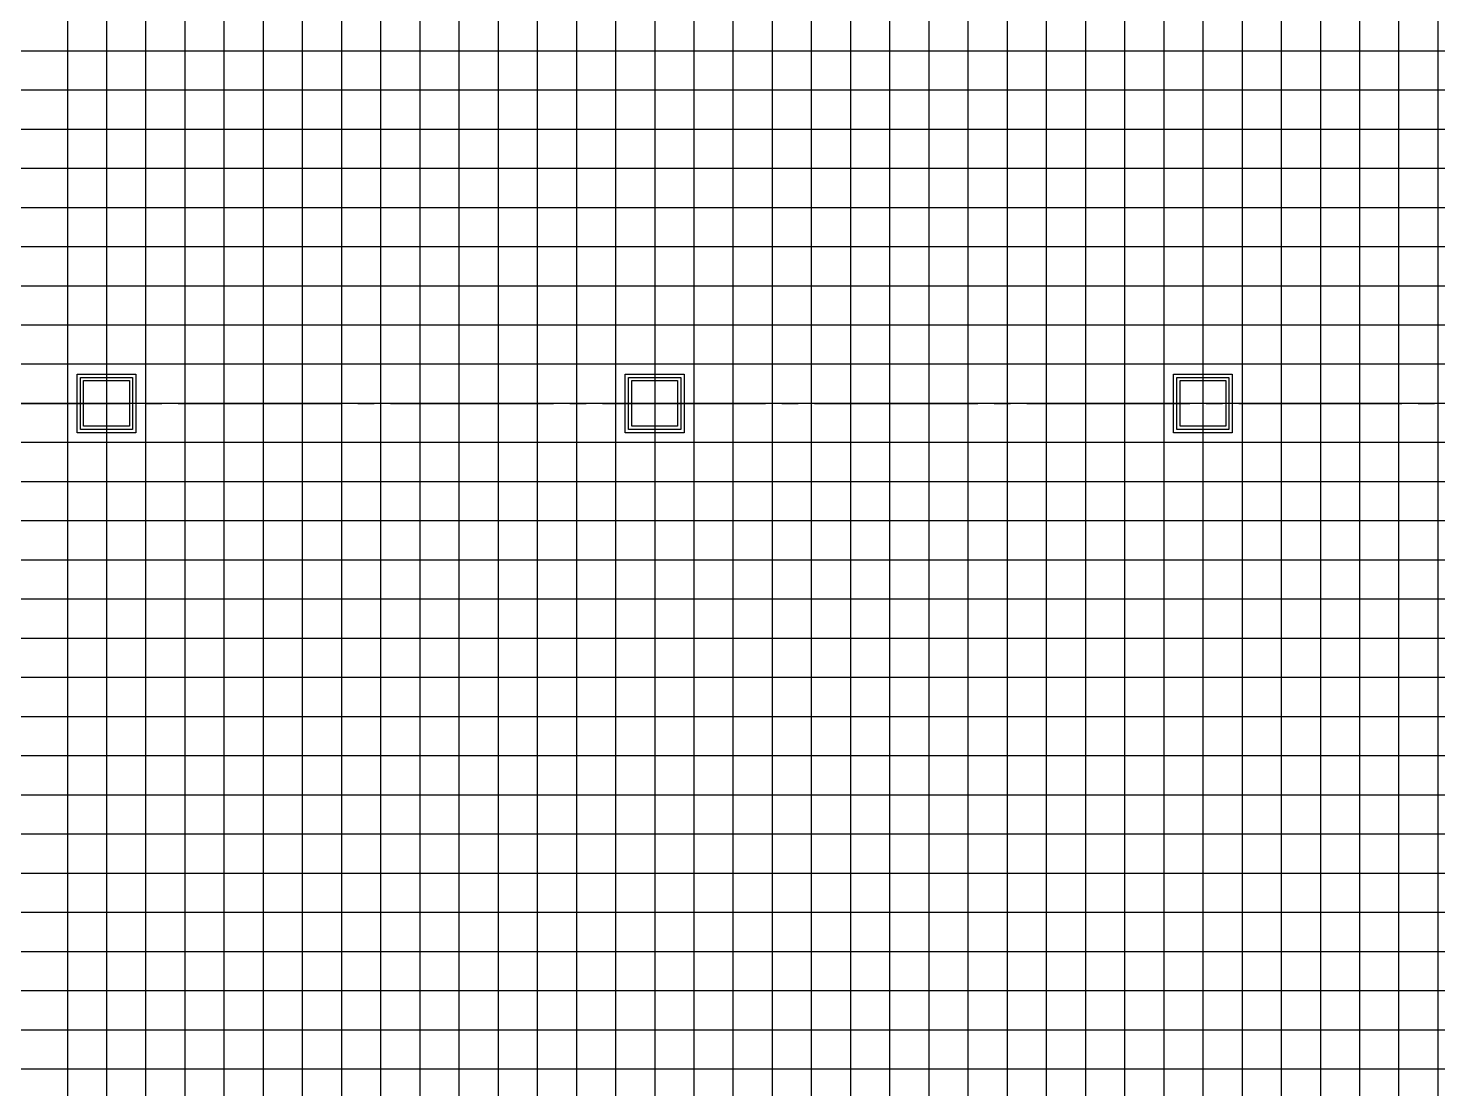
# Model space of a CAD drawing. Header units: millimetres. Extents: x -960 to 41501, y -1010 to 11880.
# Drawn here: x 19200 to 21360, y 3450 to 5075 of the extents above; entities that cross this region are included whole.
import ezdxf
from ezdxf.enums import TextEntityAlignment as Align

# ---------------------------------------------------------------- set-up
doc = ezdxf.new("R2010")
doc.units = ezdxf.units.MM
doc.header["$LTSCALE"] = 100
doc.linetypes.add('X-S-FAB-L10$0$COL-CEN-LIN', pattern=[3.25, 2.5, -0.25, 0.25, -0.25])
for name, color, linetype in [('0-XREF', 7, 'Continuous'), ('188K-SM-03-F10-ARCH-PA-Y2257103$0$K-P1S-4.2-單抗', 53, 'Continuous'), ('188K-SM-03-F10-ARCH-RF-Y2257103$0$K-RF-0.55', 191, 'Continuous'), ('188K-SM-03-F10-ARCH-RF-Y2257103$0$K-RF-0.55-AREA', 6, 'Continuous'), ('X-S-FAB-L10$0$0-DIM-TXT', 8, 'Continuous'), ('X-S-FAB-L10$0$BLOCK', 8, 'Continuous'), ('X-S-FAB-L10$0$CCL', 8, 'X-S-FAB-L10$0$COL-CEN-LIN'), ('X-S-FAB-L10$0$COL-S', 8, 'Continuous')]:
    doc.layers.add(name, color=color, linetype=linetype)
doc.styles.add('X-S-FAB-L10$0$CHINA', font='simplex.shx', dxfattribs={"width": 0.75, "bigfont": 'chineset.shx'})
doc.styles.add('X-S-FAB-L10$0$Standard', font='', dxfattribs={"width": 0.8})
doc.styles.add('X-S-FAB-L10$0$TG_NOTE_TEXT', font='simplex.shx', dxfattribs={"width": 0.75, "bigfont": 'chineset.shx'})
doc.styles.get('X-S-FAB-L10$0$Standard').set_extended_font_data('Microsoft JhengHei')

# ---------------------------------------------------------------- blocks, each defined once
blk = doc.blocks.new('X-S-FAB-L10$0$FAB2-L05')
at = {"layer": 'X-S-FAB-L10$0$CCL'}
for p, q in [((-6840, 11005), (-6840, 0)), ((-6000, 11005), (-6000, 0)), ((-5160, 11005), (-5160, 0)), ((-26880, 5220), (1210, 5220))]:
    blk.add_line(p, q, dxfattribs=at)
at = {"layer": 'X-S-FAB-L10$0$COL-S'}
for points in [[(-6875, 5255), (-6805, 5255), (-6805, 5185), (-6875, 5185)], [(-6035, 5255), (-5965, 5255), (-5965, 5185), (-6035, 5185)], [(-5195, 5255), (-5125, 5255), (-5125, 5185), (-5195, 5185)]]:
    blk.add_lwpolyline(points, close=True, dxfattribs=at)
blk = doc.blocks.new('X-S-FAB-L10')
at = {"layer": 'X-S-FAB-L10$0$COL-S'}
for p, q in [((19285, 4535), (19355, 4535)), ((19285, 4465), (19285, 4535)), ((19355, 4535), (19355, 4465)), ((20125, 4535), (20195, 4535)), ((20125, 4465), (20125, 4535)), ((20195, 4535), (20195, 4465)), ((20965, 4535), (21035, 4535)), ((20965, 4465), (20965, 4535)), ((21035, 4535), (21035, 4465)), ((19355, 4465), (19285, 4465)), ((20195, 4465), (20125, 4465)), ((21035, 4465), (20965, 4465))]:
    blk.add_line(p, q, dxfattribs=at)
at = {"layer": 'X-S-FAB-L10$0$BLOCK'}
blk.add_blockref('X-S-FAB-L10$0$FAB2-L05', (26160, -720), dxfattribs=at)
at = {"style": 'X-S-FAB-L10$0$TG_NOTE_TEXT', "width": 0.5, "flags": 1}
for p in [(7463.3, 9020), (18268.3, 8649), (11197.8, 4800.2), (16485.8, 4800.2), (25420.3, 2635), (13360, 320, 0), (7463.3, -33.3)]:
    blk.add_attdef('WH', text='', height=20, dxfattribs=at).set_placement(p, align=Align.BOTTOM_LEFT)
at = {"width": 0.5}
for style, p in [('X-S-FAB-L10$0$TG_NOTE_TEXT', (7585, 9020)), ('X-S-FAB-L10$0$TG_NOTE_TEXT', (18390, 8649)), ('X-S-FAB-L10$0$TG_NOTE_TEXT', (11117.5, 4813.5)), ('X-S-FAB-L10$0$TG_NOTE_TEXT', (16607.5, 4813.5)), ('X-S-FAB-L10$0$TG_NOTE_TEXT', (25350, 2635)), ('X-S-FAB-L10$0$Standard', (13129.4, 325, 0)), ('X-S-FAB-L10$0$TG_NOTE_TEXT', (7585, -20))]:
    blk.add_attdef('DESC', text='', height=10, dxfattribs=dict(at, style=style)).set_placement(p, align=Align.BOTTOM_LEFT)
for tag, style, p in [('TYPE', 'X-S-FAB-L10$0$TG_NOTE_TEXT', (7619.3, 9020)), ('NO', 'X-S-FAB-L10$0$TG_NOTE_TEXT', (7650.1, 9020)), ('TYPE', 'X-S-FAB-L10$0$TG_NOTE_TEXT', (18424.2, 8649)), ('NO', 'X-S-FAB-L10$0$TG_NOTE_TEXT', (18455, 8649)), ('NO', 'X-S-FAB-L10$0$TG_NOTE_TEXT', (11088.6, 4813.5)), ('TYPE', 'X-S-FAB-L10$0$TG_NOTE_TEXT', (11151.8, 4813.5)), ('TYPE', 'X-S-FAB-L10$0$TG_NOTE_TEXT', (16641.8, 4813.5)), ('NO', 'X-S-FAB-L10$0$TG_NOTE_TEXT', (16672.6, 4813.5)), ('NO', 'X-S-FAB-L10$0$TG_NOTE_TEXT', (25313, 2635)), ('TYPE', 'X-S-FAB-L10$0$TG_NOTE_TEXT', (25350, 2635)), ('NO', 'X-S-FAB-L10$0$Standard', (13100, 320, 0)), ('TYPE', 'X-S-FAB-L10$0$Standard', (13129.4, 320, 0)), ('TYPE', 'X-S-FAB-L10$0$TG_NOTE_TEXT', (7619.3, -20)), ('NO', 'X-S-FAB-L10$0$TG_NOTE_TEXT', (7650.1, -20))]:
    blk.add_attdef(tag, text='', height=10, dxfattribs=dict(at, style=style)).set_placement(p, align=Align.BOTTOM_RIGHT)
at = {"style": 'X-S-FAB-L10$0$TG_NOTE_TEXT', "width": 0.5, "flags": 1}
for rotation, p in [(180, (43, 7480)), (180, (943, 7480)), (90, (24310, 3717.8)), (270, (17080, 1711.7))]:
    blk.add_attdef('WH', text='', height=20, rotation=rotation, dxfattribs=at).set_placement(p, align=Align.BOTTOM_LEFT)
at = {"width": 0.5}
for rotation, style, p in [(180, 'X-S-FAB-L10$0$Standard', (317.6, 7480)), (180, 'X-S-FAB-L10$0$Standard', (1217.6, 7480)), (90, 'X-S-FAB-L10$0$TG_NOTE_TEXT', (24310, 3647.5)), (270, 'X-S-FAB-L10$0$TG_NOTE_TEXT', (17080, 1605))]:
    blk.add_attdef('DESC', text='', height=10, rotation=rotation, dxfattribs=dict(at, style=style)).set_placement(p, align=Align.BOTTOM_LEFT)
for tag, rotation, style, p in [('TYPE', 180, 'X-S-FAB-L10$0$Standard', (317.6, 7480)), ('NO', 180, 'X-S-FAB-L10$0$Standard', (347, 7480)), ('TYPE', 180, 'X-S-FAB-L10$0$Standard', (1217.6, 7480)), ('NO', 180, 'X-S-FAB-L10$0$Standard', (1247, 7480)), ('TYPE', 90, 'X-S-FAB-L10$0$TG_NOTE_TEXT', (24310, 3647.5)), ('NO', 90, 'X-S-FAB-L10$0$TG_NOTE_TEXT', (24310, 3610.5)), ('TYPE', 270, 'X-S-FAB-L10$0$TG_NOTE_TEXT', (17080, 1605)), ('NO', 270, 'X-S-FAB-L10$0$TG_NOTE_TEXT', (17080, 1573))]:
    blk.add_attdef(tag, text='', height=10, rotation=rotation, dxfattribs=dict(at, style=style)).set_placement(p, align=Align.BOTTOM_RIGHT)
at = {"layer": 'X-S-FAB-L10$0$0-DIM-TXT', "style": 'X-S-FAB-L10$0$CHINA', "width": 0.75}
for p in [(667.4, 7855.1, -2689.4), (22627.4, 6728.8), (25644.7, 6728.8), (24778.8, 5569.1), (1118.3, 4980), (417.8, 4594.6), (23874.8, 4355), (22927.4, 4330.1), (23749.9, 3901.4), (417.8, 3765.2), (1118.3, 3730), (417.8, 3115.8), (536.9, 2227.8), (16909, 1782.7), (888.4, 880.5), (16977.4, 750), (18878.8, 750), (25641.2, 553.2), (21364, 526.9)]:
    blk.add_attdef('HIG', text='', height=80, dxfattribs=at).set_placement(p, align=Align.MIDDLE_LEFT)
blk = doc.blocks.new('188K-SM-03-F10-ARCH-RF-Y2257103')
at = {"layer": '188K-SM-03-F10-ARCH-RF-Y2257103$0$K-RF-0.55'}
for p, q in [((19260, 8595), (19260, 1870)), ((19320, 8595), (19320, 1870)), ((19380, 7320), (19380, 1870)), ((19440, 7320), (19440, 1870)), ((19500, 7320), (19500, 1870)), ((19560, 7320), (19560, 1870)), ((19620, 7320), (19620, 1870)), ((19680, 7320), (19680, 1870)), ((19740, 7320), (19740, 1870)), ((19800, 7320), (19800, 1870)), ((19860, 7320), (19860, 1870)), ((19920, 7320), (19920, 1870)), ((19980, 7320), (19980, 1870)), ((20040, 7320), (20040, 1870)), ((20100, 7320), (20100, 1870)), ((20160, 7320), (20160, 1870)), ((20220, 7320), (20220, 1870)), ((20280, 7320), (20280, 1870)), ((20340, 7320), (20340, 1870)), ((20400, 7320), (20400, 1870)), ((20460, 7320), (20460, 1870)), ((20520, 7320), (20520, 1870)), ((20580, 7320), (20580, 1870)), ((20640, 7320), (20640, 1870)), ((20700, 7320), (20700, 1870)), ((20760, 7320), (20760, 1870)), ((20820, 7320), (20820, 1870)), ((20880, 7320), (20880, 1870)), ((20940, 7320), (20940, 1870)), ((21000, 7320), (21000, 1870)), ((21060, 7320), (21060, 1870)), ((21120, 7320), (21120, 1870)), ((21180, 7320), (21180, 1870)), ((21240, 7320), (21240, 1870)), ((21300, 7320), (21300, 1870)), ((21360, 5955), (21360, 1870)), ((23575, 5040), (1845, 5040)), ((23505, 4980), (1845, 4980)), ((23505, 4920), (1845, 4920)), ((23505, 4860), (1845, 4860)), ((23505, 4800), (16697.5, 4800)), ((23505, 4740), (16697.5, 4740)), ((23505, 4680), (16697.5, 4680)), ((23505, 4620), (16697.5, 4620)), ((23505, 4560), (16697.5, 4560)), ((23485, 4500), (15995.1, 4500)), ((23485, 4440), (1845, 4440)), ((23485, 4380), (1845, 4380)), ((23485, 4320), (1845, 4320)), ((23485, 4260), (1845, 4260)), ((23485, 4200), (1845, 4200)), ((23485, 4140), (1845, 4140)), ((23485, 4080), (1845, 4080)), ((23485, 4020), (1845, 4020)), ((23485, 3960), (1845, 3960)), ((23485, 3900), (1845, 3900)), ((23485, 3840), (1845, 3840)), ((23485, 3780), (1845, 3780)), ((23485, 3720), (1845, 3720)), ((23485, 3660), (1845, 3660)), ((23485, 3600), (1845, 3600)), ((24315, 3540), (1845, 3540)), ((24315, 3480), (1845, 3480))]:
    blk.add_line(p, q, dxfattribs=at)
at = {"layer": '188K-SM-03-F10-ARCH-RF-Y2257103$0$K-RF-0.55-AREA'}
for points in [[(19285, 4535), (19355, 4535), (19355, 4465), (19285, 4465)], [(20125, 4535), (20195, 4535), (20195, 4465), (20125, 4465)], [(20965, 4535), (21035, 4535), (21035, 4465), (20965, 4465)]]:
    blk.add_lwpolyline(points, close=True, dxfattribs=at)
blk = doc.blocks.new('188K-SM-03-F10-ARCH-PA-Y2257103')
at = {"layer": '188K-SM-03-F10-ARCH-PA-Y2257103$0$K-P1S-4.2-單抗'}
for points in [[(19275, 4545), (19365, 4545), (19365, 4455), (19275, 4455)], [(19280, 4540), (19360, 4540), (19360, 4460), (19280, 4460)], [(20115, 4545), (20205, 4545), (20205, 4455), (20115, 4455)], [(20120, 4540), (20200, 4540), (20200, 4460), (20120, 4460)], [(20955, 4545), (21045, 4545), (21045, 4455), (20955, 4455)], [(20960, 4540), (21040, 4540), (21040, 4460), (20960, 4460)]]:
    blk.add_lwpolyline(points, close=True, dxfattribs=at)

msp = doc.modelspace()

# ---------------------------------------------------------------- block references
for name in ['X-S-FAB-L10', '188K-SM-03-F10-ARCH-RF-Y2257103']:
    msp.add_blockref(name, (0, 0))
at = {"layer": '0-XREF'}
msp.add_blockref('188K-SM-03-F10-ARCH-PA-Y2257103', (0, 0), dxfattribs=at)

doc.saveas('drawing.dxf')
